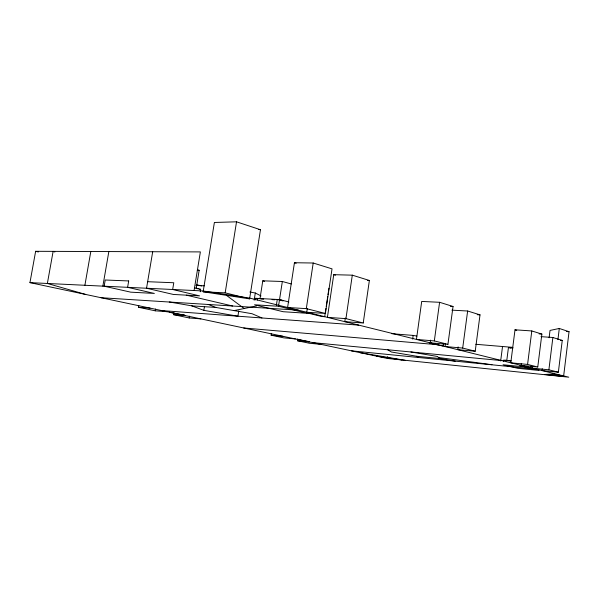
<?xml version="1.0" encoding="UTF-8"?>
<svg xmlns="http://www.w3.org/2000/svg" width="599" height="599" viewBox="0 0 599 599"><rect width="100%" height="100%" fill="white"/><g stroke="black" fill="none" stroke-linecap="round" stroke-linejoin="round"><path stroke-width="0.9" d="M557.931 339.618L559.301 328.469L569.05 331.689L563.592 376.419L544.558 374.465L553.701 373.978L563.592 376.419M542.252 368.714L542.02 370.556L558.358 372.196L562.259 340.419L552.877 337.507L540.979 336.645M537.76 367L541.878 334.085L531.8 330.947L515.005 329.809L510.782 362.814L527.577 364.432L537.76 367L521.115 365.375L521.355 363.526M549.111 337.761L550.024 330.423L559.301 328.469M558.358 372.196L548.886 369.808L552.877 337.507M527.577 364.432L531.8 330.947M531.148 365.967L530.916 367.808L519.917 365.487L522.642 365.757M532.631 366.356L532.399 368.175L548.886 369.808M503.474 361.654L503.677 360.096L511.172 360.808M513.058 347.892L508.446 347.51L506.769 360.568L505.631 360.284M500.659 360.987L502.531 346.514M458.13 346.918L457.756 349.674L475.217 351.231L480.016 314.857L467.639 311.008L451.893 310.155M475.217 351.231L462.698 348.071L467.639 311.008M443.515 343.354L443.155 346.05L429.311 343.092L432.208 343.339M445.476 343.804L445.102 346.536L462.698 348.071M447.932 344.35L453.046 306.478L439.599 302.293L421.703 301.439L416.447 339.431L434.327 340.921L447.932 344.35L430.187 342.838L430.554 340.112M434.327 340.921L439.599 302.293M412.659 339.094L413.175 335.41L416.822 336.054M194.069 290.522L200.373 251.909L35.633 251.303L29.95 282.631L202.934 290.949L249.813 298.13L568.758 377.183L387.486 358.472L387.74 356.63M363.234 322.988L369.373 280.474L352.309 275.166L333.74 274.686L327.406 317.365L345.945 318.631L363.234 322.988L344.792 321.67L345.324 318.039M345.945 318.631L352.309 275.166M325.938 308.44L324.71 316.691L321.685 316.489L306.531 312.745L309.571 312.94M326.215 306.606L327.713 296.512M327.982 294.678L328.941 288.254M325.399 313.449L332.026 268.861L313.202 263.013L294.438 262.736L287.602 307.497L306.314 308.635L325.399 313.449L306.755 312.244L307.302 308.597M306.314 308.635L313.202 263.013M320.937 344.358L309.339 343.249L297.516 340.756L297.785 338.959M295.359 338.937L283.709 337.851L271.122 335.2L271.392 333.403M276.371 305.28L277.27 299.463L278.752 299.844M278.632 305.415L282.346 281.493L291.241 283.963M249.596 298.879L260.46 229.724L236.53 221.817L214.39 222.469L203.143 291.773L249.596 298.879L225.179 292.851L203.143 291.773M254.163 300.204L255.294 292.993L249.88 292.012M255.286 299.927L255.541 298.302L279.531 299.582L288.913 301.971M257.45 300.047L257.705 298.422M259.944 298.976L262.774 280.826L282.346 281.493M238.754 310.903L237.915 316.197L203.84 310.349L191.74 305.849L169.285 301.978M225.179 292.851L236.53 221.817M200.238 291.773L200.635 289.31L194.72 287.864M203.84 310.349L204.424 306.77M173.86 312.843L173.56 314.67L189.179 317.957L189.471 316.16M196.173 288.628L199.16 270.299L197.423 269.842M138.758 305.438L138.444 307.28L155.231 310.814L155.538 309.002M152.7 251.73L146.545 288.239L173.373 294.453L199.572 295.869L172.662 289.497L173.777 282.75L147.646 281.702M102.856 286.142L108.846 251.573M84.893 285.274L90.816 251.505M234.052 310.604L256.574 305.969M549.642 375.214L558.957 374.757M197.311 270.254L199.16 270.299M367.531 280.414L369.373 280.474M196 285.476L204.349 285.828M196.854 288.658L198.224 288.718M199.272 289.25L200.635 289.31M450.381 306.336L453.046 306.478M260.872 299.028L263.665 299.178M272.051 299.627L274.844 299.777M280.25 300.069L281.762 300.151M477.253 314.7L480.016 314.857M101.051 297.718L298.369 310.162M191.74 305.849L215.82 307.437L252.044 313.726L261.98 317.979M566.332 331.509L569.05 331.689M539.1 333.89L541.878 334.085M138.444 307.28L150.079 308.118M161.618 310.567L358.711 325.122M560.439 340.284L562.259 340.419M155.231 310.814L166.896 311.682M169.39 312.214L184.821 315.216L182.845 315.067M173.56 314.67L185.248 315.576M391.858 333.718L413.175 335.41M189.179 317.957L200.882 318.893M475.771 344.29L512.677 347.353M243.748 327.982L437.727 344.71M271.122 335.2L282.795 336.271M297.224 339.326L309.294 341.655L307.332 341.475M297.516 340.756L309.136 341.857M505.466 360.441L510.46 360.912M312.925 342.658L501.895 360.613M387.718 349.764L391.402 352.01L416.777 356.278L439.599 358.524L455.24 361.167M351.411 350.827L536.704 369.239M438.52 357.506L491.989 364.724M376.389 356.12L401.839 359.954M258.618 229.432L260.46 229.724M410.877 351.965L437.405 356.457L439.599 358.524M359.939 352.631L404.976 360.284M29.95 282.631L387.486 358.472M186.274 295.15L232.674 306.022M35.633 251.303L38.351 251.962M196.584 284.675L201.743 285.955M504.815 360.381L506.589 360.823M255.541 298.302L257.031 298.676M280.392 300.256L283.072 300.938M508.446 347.51L511.097 348.229M262.774 280.826L264.556 281.305M85.679 294.453L47.366 283.469L53.124 251.363L54.876 251.984M294.438 262.736L296.161 263.261M333.74 274.686L335.455 275.211M515.005 329.809L516.712 330.326M208.235 304.434L215.82 307.437M255.294 292.993L261.007 295.936M416.777 356.278L418.461 357.506M226.4 295.329L244.197 308.515M128.695 280.946L127.609 287.333L154.34 293.435L130.739 292.162L104.151 286.202L105.229 280.003L128.695 280.946M278.505 306.246L254.523 304.801L283.132 311.712L307.017 313.284L278.505 306.246M524.612 366.887L503.07 364.769L517.776 368.318L539.055 370.452L524.612 366.887"/></g></svg>
